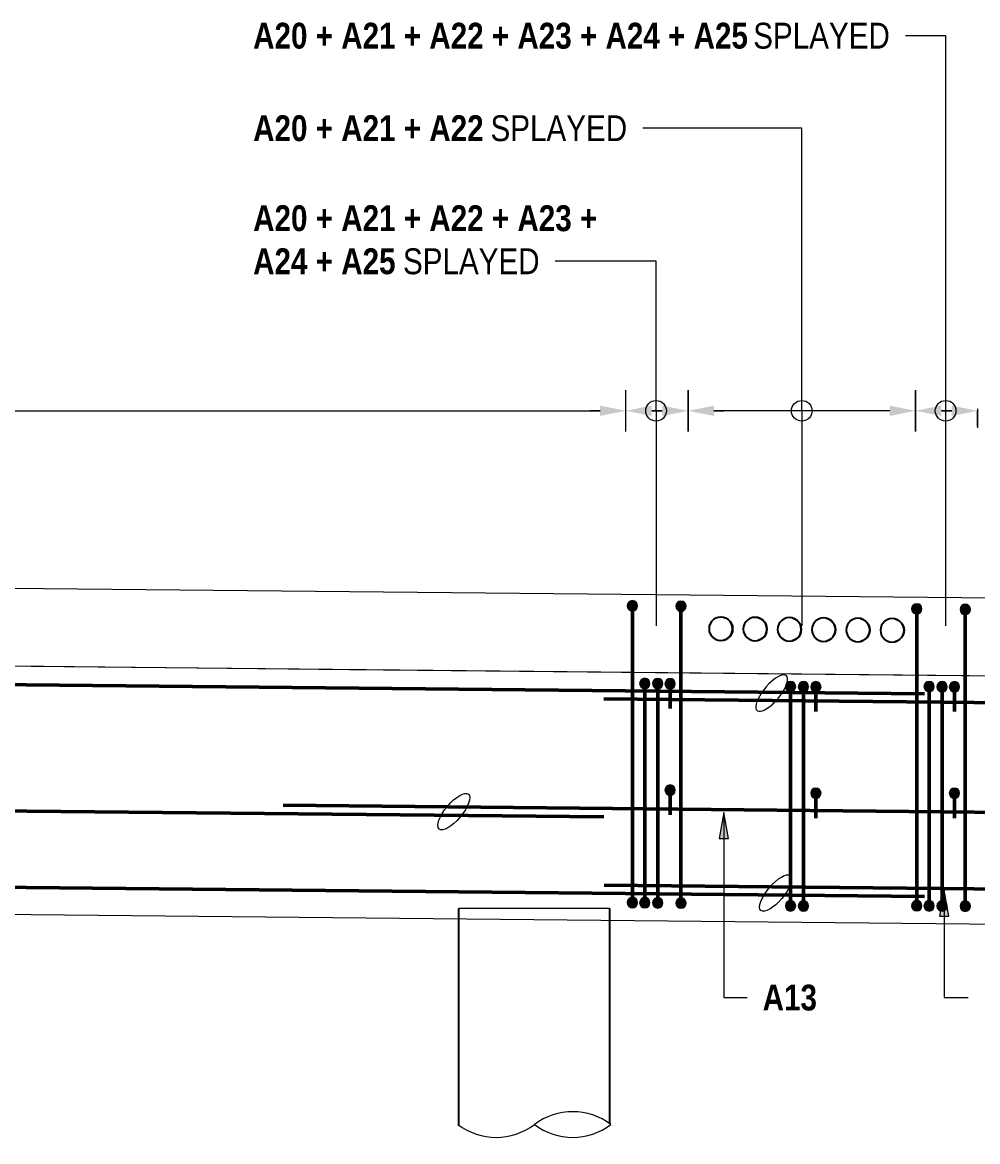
# Model space of a CAD drawing. Header units: metres. Extents: x 1652 to 1749, y -583 to 22.
# Drawn here: x 1726.55 to 1731.16, y 16.6 to 22.01 of the extents above; entities that cross this region are included whole.
import ezdxf

# ---------------------------------------------------------------- set-up
doc = ezdxf.new("R2010")
doc.units = ezdxf.units.M
doc.linetypes.add('JacobsDash', pattern=[0.0045, 0.003, -0.0015])
for name, color, linetype, lineweight in [('BRIDGE-ABUTMENT-CONC', 7, 'Continuous', 50), ('D-BDGE', 7, 'Continuous', 13), ('D-BDGE-18-HID', 7, 'JacobsDash', 9), ('D-BDGE-18-SOLID', 7, 'Continuous', 9), ('D-BDGE-FLOOR', 7, 'Continuous', 50), ('D-BDGE-FNDN-LINES-18-HID', 7, 'JacobsDash', 18), ('D-BDGE-FNDN-PILE-CONC', 7, 'Continuous', 50), ('D-BDGE-LINE', 7, 'Continuous', 9), ('D-ENHA-GEN-LINE', 7, 'Continuous', 9), ('D-ENHA-TEXT', 7, 'Continuous', 9)]:
    doc.layers.add(name, color=color, linetype=linetype, lineweight=lineweight)
doc.layers.add('D-BDGE-Conduits', color=1, linetype='Continuous', lineweight=9, true_color=0xff0000)
doc.styles.add('Arial Narrow', font='ARIALN.TTF', dxfattribs={"height": 0.125})
doc.styles.add('Arial Narrow_B', font='ARIALNB.TTF', dxfattribs={"height": 0.125})

# ---------------------------------------------------------------- blocks, each defined once
blk = doc.blocks.new('01_SFO_FRP_Pile_CastInPlace_CS - CAST-IN-PLACE PILE - 0750-7668704-DRG-1075 - ABUTMENT A ELEVATION REINFORCEMENT')
at = {"layer": 'D-BDGE-FNDN-LINES-18-HID'}
for p, q in [((1685.7751, 17.6728), (1685.7751, 17.7228)), ((1685.7751, 17.7228), (1685.7757, 17.7228)), ((1686.5047, 17.7228), (1686.5053, 17.7228)), ((1686.5053, 17.7228), (1686.5053, 17.6656))]:
    blk.add_line(p, q, dxfattribs=at)
at = {"layer": 'D-BDGE-FNDN-PILE-CONC', "lineweight": 18}
for p, q in [((1686.5046, 17.7228), (1685.7757, 17.7228)), ((1685.7757, 17.7228), (1685.7757, 16.6755)), ((1686.5046, 16.6823), (1686.5046, 17.7228)), ((1685.7751, 16.6759), (1685.7751, 17.6728)), ((1686.5053, 17.6655), (1686.5053, 16.6819))]:
    blk.add_line(p, q, dxfattribs=at)
blk = doc.blocks.new('CS_DET_Pile-Column_BreakLine - CS_Tubular BreakLine-5900672-DRG-1075 - ABUTMENT A ELEVATION REINFORCEMENT')
at = {"layer": 'D-BDGE-LINE', "lineweight": 18}
for centre, start, end in [((1654.6974, 16.4329), 52.9573, 127.0427), ((1654.3274, 16.9232), 232.9573, 307.0427), ((1654.6974, 16.9232), 232.9573, 307.0427)]:
    blk.add_arc(centre, 0.3071, start, end, dxfattribs=at)
blk = doc.blocks.new('T2DExtentArrowReinf_v1 - Extent-6945294-DRG-1075 - ABUTMENT A ELEVATION REINFORCEMENT')
at = {"layer": 'D-BDGE-LINE'}
for p, q in [((1658.0475, 20.1294), (1686.459, 20.1294)), ((1686.584, 20.053), (1686.584, 20.1294))]:
    blk.add_line(p, q, dxfattribs=at)
blk = doc.blocks.new('T2DExtentArrowReinf_v1 - Extent-6945212-DRG-1075 - ABUTMENT A ELEVATION REINFORCEMENT')
at = {"layer": 'D-BDGE-LINE'}
for p, q in [((1687.984, 20.1394), (1687.984, 20.0476)), ((1686.884, 20.053), (1686.884, 20.1294)), ((1687.859, 20.1294), (1687.009, 20.1294)), ((1687.434, 20.1294), (1687.434, 19.0899))]:
    blk.add_line(p, q, dxfattribs=at)
blk = doc.blocks.new('T2DExtentArrowReinf_v1 - Extent-6945389-DRG-1075 - ABUTMENT A ELEVATION REINFORCEMENT')
at = {"layer": 'D-BDGE-LINE'}
for p, q in [((1686.884, 20.1394), (1686.884, 20.0476)), ((1686.584, 20.053), (1686.584, 20.1294)), ((1686.759, 20.1294), (1686.709, 20.1294)), ((1686.7295, 20.1294), (1686.7295, 19.0899))]:
    blk.add_line(p, q, dxfattribs=at)
blk = doc.blocks.new('CS_DET_Rebar Combined - Multiple Bar-6460967-DRG-1075 - ABUTMENT A ELEVATION REINFORCEMENT')
at = {"layer": 'D-BDGE-LINE'}
for points in [[(1688.8295, 18.7709), (1688.8359, 18.7717), (1688.842, 18.7742), (1688.8471, 18.7782), (1688.8511, 18.7834), (1688.8536, 18.7894), (1688.8545, 18.7959), (1688.8536, 18.8023), (1688.8511, 18.8084), (1688.8471, 18.8135), (1688.842, 18.8175), (1688.8359, 18.82), (1688.8295, 18.8209), (1688.8214, 18.8193), (1688.817, 18.8175), (1688.8118, 18.8135), (1688.8078, 18.8084), (1688.8053, 18.8023), (1688.8045, 18.7959), (1688.8053, 18.7894), (1688.8078, 18.7834), (1688.8118, 18.7782), (1688.817, 18.7742), (1688.823, 18.7717)], [(1688.8295, 17.7105), (1688.8359, 17.7113), (1688.842, 17.7138), (1688.8471, 17.7178), (1688.8511, 17.723), (1688.8536, 17.729), (1688.8545, 17.7355), (1688.8536, 17.7419), (1688.8511, 17.748), (1688.8471, 17.7531), (1688.842, 17.7571), (1688.8359, 17.7596), (1688.8295, 17.7605), (1688.8214, 17.759), (1688.817, 17.7571), (1688.8118, 17.7531), (1688.8078, 17.748), (1688.8053, 17.7419), (1688.8045, 17.7355), (1688.8053, 17.729), (1688.8078, 17.723), (1688.8118, 17.7178), (1688.817, 17.7138), (1688.823, 17.7113)]]:
    blk.add_hatch(color=256, dxfattribs=at).paths.add_polyline_path(points)
at = {"layer": 'D-BDGE-LINE', "lineweight": 50}
blk.add_line((1688.8295, 17.7605), (1688.8295, 18.7709), dxfattribs=at)
at = {"layer": 'D-BDGE-LINE'}
for centre, start, end in [((1688.8295, 18.7959), 90, 270), ((1688.8295, 18.7959), 270, 90), ((1688.8295, 17.7355), 90, 270), ((1688.8295, 17.7355), 270, 90)]:
    blk.add_arc(centre, 0.025, start, end, dxfattribs=at)
blk = doc.blocks.new('CS_DET_Rebar Combined - Multiple Bar-6461000-DRG-1075 - ABUTMENT A ELEVATION REINFORCEMENT')
at = {"layer": 'D-BDGE-LINE'}
for points in [[(1688.892, 18.7702), (1688.8984, 18.7711), (1688.9045, 18.7736), (1688.9096, 18.7776), (1688.9136, 18.7827), (1688.9161, 18.7888), (1688.917, 18.7952), (1688.9161, 18.8017), (1688.9136, 18.8077), (1688.9096, 18.8129), (1688.9045, 18.8169), (1688.8984, 18.8194), (1688.892, 18.8202), (1688.8855, 18.8194), (1688.8795, 18.8169), (1688.8743, 18.8129), (1688.8703, 18.8077), (1688.8678, 18.8017), (1688.867, 18.7952), (1688.8678, 18.7888), (1688.8703, 18.7827), (1688.8743, 18.7776), (1688.8795, 18.7736), (1688.8855, 18.7711)], [(1688.892, 17.7098), (1688.8984, 17.7107), (1688.9045, 17.7132), (1688.9096, 17.7172), (1688.9136, 17.7223), (1688.9161, 17.7284), (1688.917, 17.7348), (1688.9161, 17.7413), (1688.9136, 17.7473), (1688.9096, 17.7525), (1688.9045, 17.7565), (1688.8984, 17.759), (1688.892, 17.7598), (1688.8855, 17.759), (1688.8795, 17.7565), (1688.8743, 17.7525), (1688.8703, 17.7473), (1688.8678, 17.7413), (1688.867, 17.7348), (1688.8678, 17.7284), (1688.8703, 17.7223), (1688.8743, 17.7172), (1688.8795, 17.7132), (1688.8855, 17.7107)]]:
    blk.add_hatch(color=256, dxfattribs=at).paths.add_polyline_path(points)
at = {"layer": 'D-BDGE-LINE', "lineweight": 50}
blk.add_line((1688.892, 17.7598), (1688.892, 18.7702), dxfattribs=at)
at = {"layer": 'D-BDGE-LINE'}
for centre, start, end in [((1688.892, 18.7952), 90, 270), ((1688.892, 18.7952), 270, 90), ((1688.892, 17.7348), 90, 270), ((1688.892, 17.7348), 270, 90)]:
    blk.add_arc(centre, 0.025, start, end, dxfattribs=at)
blk = doc.blocks.new('CS_DET_Rebar Combined - Multiple Bar-6094156-DRG-1075 - ABUTMENT A ELEVATION REINFORCEMENT')
at = {"layer": 'D-BDGE-LINE'}
blk.add_hatch(color=256, dxfattribs=at).paths.add_polyline_path([(1654.4029, 18.8761), (1654.4094, 18.877), (1654.4154, 18.8795), (1654.4206, 18.8835), (1654.4246, 18.8886), (1654.4271, 18.8947), (1654.4279, 18.9011), (1654.4271, 18.9076), (1654.4246, 18.9136), (1654.4206, 18.9188), (1654.4154, 18.9228), (1654.4094, 18.9253), (1654.4029, 18.9261), (1654.3964, 18.9253), (1654.3904, 18.9228), (1654.3852, 18.9188), (1654.3813, 18.9136), (1654.3788, 18.9076), (1654.3779, 18.9011), (1654.3788, 18.8947), (1654.3813, 18.8886), (1654.3852, 18.8835), (1654.3904, 18.8795), (1654.3964, 18.877)])
at = {"layer": 'D-BDGE-LINE', "lineweight": 50}
blk.add_line((1654.4029, 18.7811), (1654.4029, 18.8761), dxfattribs=at)
at = {"layer": 'D-BDGE-LINE'}
for start, end in [(90, 270), (270, 90)]:
    blk.add_arc((1654.4029, 18.9011), 0.025, start, end, dxfattribs=at)
blk = doc.blocks.new('CS_DET_Rebar Combined - Multiple Bar-6460928-DRG-1075 - ABUTMENT A ELEVATION REINFORCEMENT')
at = {"layer": 'D-BDGE-LINE'}
for points in [[(1688.7695, 19.1465), (1688.7759, 19.1473), (1688.782, 19.1498), (1688.7871, 19.1538), (1688.7911, 19.159), (1688.7936, 19.165), (1688.7945, 19.1715), (1688.7936, 19.1779), (1688.7911, 19.184), (1688.7871, 19.1891), (1688.782, 19.1931), (1688.7759, 19.1956), (1688.7695, 19.1965), (1688.763, 19.1956), (1688.757, 19.1931), (1688.7518, 19.1891), (1688.7478, 19.184), (1688.7453, 19.1779), (1688.7445, 19.1715), (1688.7453, 19.165), (1688.7478, 19.159), (1688.7518, 19.1538), (1688.757, 19.1498), (1688.763, 19.1473)], [(1688.7695, 17.7111), (1688.7759, 17.7119), (1688.782, 17.7144), (1688.7871, 17.7184), (1688.7911, 17.7236), (1688.7936, 17.7296), (1688.7945, 17.7361), (1688.7936, 17.7425), (1688.7911, 17.7486), (1688.7871, 17.7537), (1688.782, 17.7577), (1688.7759, 17.7602), (1688.7695, 17.7611), (1688.763, 17.7602), (1688.757, 17.7577), (1688.7518, 17.7537), (1688.7478, 17.7486), (1688.7453, 17.7425), (1688.7445, 17.7361), (1688.7453, 17.7296), (1688.7478, 17.7236), (1688.7518, 17.7184), (1688.757, 17.7144), (1688.763, 17.7119)]]:
    blk.add_hatch(color=256, dxfattribs=at).paths.add_polyline_path(points)
at = {"layer": 'D-BDGE-LINE', "lineweight": 50}
blk.add_line((1688.7695, 17.7611), (1688.7695, 19.1465), dxfattribs=at)
at = {"layer": 'D-BDGE-LINE'}
for centre, start, end in [((1688.7695, 19.1715), 90, 270), ((1688.7695, 19.1715), 270, 90), ((1688.7695, 17.7361), 90, 270), ((1688.7695, 17.7361), 270, 90)]:
    blk.add_arc(centre, 0.025, start, end, dxfattribs=at)
blk = doc.blocks.new('CS_DET_Rebar Combined - Multiple Bar-6461042-DRG-1075 - ABUTMENT A ELEVATION REINFORCEMENT')
at = {"layer": 'D-BDGE-LINE'}
for points in [[(1689.0045, 19.1441), (1689.0109, 19.145), (1689.017, 19.1475), (1689.0221, 19.1515), (1689.0261, 19.1566), (1689.0286, 19.1627), (1689.0295, 19.1691), (1689.0286, 19.1756), (1689.0261, 19.1816), (1689.0221, 19.1868), (1689.017, 19.1908), (1689.0109, 19.1933), (1689.0045, 19.1941), (1688.998, 19.1933), (1688.992, 19.1908), (1688.9868, 19.1868), (1688.9828, 19.1816), (1688.9803, 19.1756), (1688.9795, 19.1691), (1688.9803, 19.1627), (1688.9828, 19.1566), (1688.9868, 19.1515), (1688.992, 19.1475), (1688.998, 19.145)], [(1689.0045, 17.7087), (1689.0109, 17.7096), (1689.017, 17.7121), (1689.0221, 17.7161), (1689.0261, 17.7212), (1689.0286, 17.7273), (1689.0295, 17.7337), (1689.0286, 17.7402), (1689.0261, 17.7462), (1689.0221, 17.7514), (1689.017, 17.7554), (1689.0109, 17.7579), (1689.0045, 17.7587), (1688.998, 17.7579), (1688.992, 17.7554), (1688.9868, 17.7514), (1688.9828, 17.7462), (1688.9803, 17.7402), (1688.9795, 17.7337), (1688.9803, 17.7273), (1688.9828, 17.7212), (1688.9868, 17.7161), (1688.992, 17.7121), (1688.998, 17.7096)]]:
    blk.add_hatch(color=256, dxfattribs=at).paths.add_polyline_path(points)
at = {"layer": 'D-BDGE-LINE', "lineweight": 50}
blk.add_line((1689.0045, 17.7587), (1689.0045, 19.1441), dxfattribs=at)
at = {"layer": 'D-BDGE-LINE'}
for centre, start, end in [((1689.0045, 19.1691), 90, 270), ((1689.0045, 19.1691), 270, 90), ((1689.0045, 17.7337), 90, 270), ((1689.0045, 17.7337), 270, 90)]:
    blk.add_arc(centre, 0.025, start, end, dxfattribs=at)
blk = doc.blocks.new('T2DExtentArrowReinf_v1 - Extent-7479841-DRG-1075 - ABUTMENT A ELEVATION REINFORCEMENT')
at = {"layer": 'D-BDGE-LINE'}
for p, q in [((1688.634, 20.1394), (1688.634, 20.0476)), ((1688.284, 20.053), (1688.284, 20.1294)), ((1688.509, 20.1294), (1688.409, 20.1294)), ((1688.464, 20.1294), (1688.464, 19.0899))]:
    blk.add_line(p, q, dxfattribs=at)

msp = doc.modelspace()

# ---------------------------------------------------------------- hatches: boundary and pattern name
at = {"layer": 'D-ENHA-GEN-LINE'}
for points in [[(1729.3383, 20.1044), (1729.4633, 20.1294), (1729.3383, 20.1544)], [(1729.5883, 20.1044), (1729.5883, 20.1544), (1729.4633, 20.1294)], [(1729.6383, 20.1044), (1729.7633, 20.1294), (1729.6383, 20.1544)], [(1729.8883, 20.1044), (1729.8883, 20.1544), (1729.7633, 20.1294)], [(1730.7383, 20.1044), (1730.8633, 20.1294), (1730.7383, 20.1544)], [(1730.9883, 20.1044), (1730.9883, 20.1544), (1730.8633, 20.1294)], [(1731.0383, 20.1044), (1731.1633, 20.1294), (1731.0383, 20.1544)]]:
    msp.add_hatch(color=256, dxfattribs=at).paths.add_polyline_path(points)
at = {"layer": 'D-ENHA-TEXT'}
for points in [[(1729.9364, 18.1866), (1729.9143, 18.0616), (1729.9584, 18.0616)], [(1731.0017, 17.8113), (1730.9797, 17.6863), (1731.0237, 17.6863)]]:
    msp.add_hatch(color=256, dxfattribs=at).paths.add_polyline_path(points)

# ---------------------------------------------------------------- linework, layer by layer
at = {"layer": 'BRIDGE-ABUTMENT-CONC', "lineweight": 9}
for p, q in [((1732.5638, 18.8341), (1719.2566, 18.966)), ((1719.2566, 17.7659), (1732.5639, 17.634))]:
    msp.add_line(p, q, dxfattribs=at)
at = {"layer": 'D-BDGE', "lineweight": 50}
for p, q in [((1719.3416, 18.8755), (1730.9066, 18.7608)), ((1729.3566, 18.7362), (1732.3517, 18.7065)), ((1719.2566, 18.2663), (1729.3566, 18.1662)), ((1727.8066, 18.2216), (1732.3517, 18.1765)), ((1730.9066, 17.7804), (1719.3416, 17.895)), ((1732.3935, 17.8057), (1729.3574, 17.8358))]:
    msp.add_line(p, q, dxfattribs=at)
at = {"layer": 'D-BDGE', "lineweight": 9}
for start_param, end_param in [(0, 5.36482), (5.616555, 6.283185)]:
    msp.add_ellipse((1730.1679, 18.7641), major_axis=(0.0707, 0.0843), ratio=0.363636, start_param=start_param, end_param=end_param, dxfattribs=at)
for centre in [(1728.631, 18.191), (1730.1865, 17.7972)]:
    msp.add_ellipse(centre, major_axis=(0.0707, 0.0843), ratio=0.363636, dxfattribs=at)
at = {"layer": 'D-BDGE-18-HID'}
for p, q in [((1729.9348, 19.02), (1729.9346, 19.02)), ((1730.1006, 19.0185), (1730.1003, 19.0185)), ((1730.2663, 19.017), (1730.2661, 19.017)), ((1730.4321, 19.0155), (1730.4318, 19.0155)), ((1730.5978, 19.014), (1730.5976, 19.014)), ((1730.7636, 19.0125), (1730.7633, 19.0124))]:
    msp.add_line(p, q, dxfattribs=at)
at = {"layer": 'D-BDGE-18-HID', "flags": 128}
for points in [[(1729.8652, 19.0754), (1729.8666, 19.088), (1729.8708, 19.1), (1729.8776, 19.1107), (1729.8866, 19.1197), (1729.8974, 19.1264), (1729.9095, 19.1306)], [(1730.0309, 19.0738), (1730.0323, 19.0865), (1730.0366, 19.0985), (1730.0433, 19.1092), (1730.0524, 19.1182), (1730.0632, 19.1249), (1730.0752, 19.1291)], [(1730.1967, 19.0723), (1730.1981, 19.085), (1730.2023, 19.0969), (1730.2091, 19.1077), (1730.2181, 19.1167), (1730.2289, 19.1234), (1730.241, 19.1276)], [(1730.3624, 19.0708), (1730.3638, 19.0835), (1730.368, 19.0954), (1730.3748, 19.1062), (1730.3839, 19.1152), (1730.3947, 19.1219), (1730.4067, 19.1261)], [(1730.5282, 19.0693), (1730.5296, 19.0819), (1730.5338, 19.0939), (1730.5406, 19.1047), (1730.5496, 19.1137), (1730.5604, 19.1204), (1730.5724, 19.1246)], [(1730.6939, 19.0678), (1730.6953, 19.0804), (1730.6995, 19.0924), (1730.7063, 19.1032), (1730.7154, 19.1122), (1730.7262, 19.1189), (1730.7382, 19.1231)], [(1729.9093, 19.0201), (1729.8974, 19.0242), (1729.8866, 19.031), (1729.8776, 19.04), (1729.8708, 19.0507), (1729.8666, 19.0627), (1729.8652, 19.0754)], [(1730.0751, 19.0186), (1730.0632, 19.0227), (1730.0524, 19.0295), (1730.0433, 19.0385), (1730.0366, 19.0492), (1730.0323, 19.0612), (1730.0309, 19.0738)], [(1730.2408, 19.0171), (1730.2289, 19.0212), (1730.2181, 19.028), (1730.2091, 19.037), (1730.2023, 19.0477), (1730.1981, 19.0597), (1730.1967, 19.0723)], [(1730.4066, 19.0155), (1730.3947, 19.0197), (1730.3839, 19.0265), (1730.3748, 19.0355), (1730.368, 19.0462), (1730.3638, 19.0582), (1730.3624, 19.0708)], [(1730.5723, 19.014), (1730.5604, 19.0182), (1730.5496, 19.025), (1730.5406, 19.034), (1730.5338, 19.0447), (1730.5296, 19.0567), (1730.5282, 19.0693)], [(1730.7381, 19.0125), (1730.7262, 19.0167), (1730.7154, 19.0235), (1730.7063, 19.0325), (1730.6995, 19.0432), (1730.6953, 19.0552), (1730.6939, 19.0678)]]:
    msp.add_lwpolyline(points, dxfattribs=at)
at = {"layer": 'D-BDGE-18-SOLID'}
msp.add_line((1732.5721, 18.834), (1719.2567, 18.966), dxfattribs=at)
msp.add_line((1732.5721, 18.834), (1719.2567, 18.966), dxfattribs=at)
at = {"layer": 'D-BDGE-Conduits', "color": 143, "linetype": 'JacobsDash', "lineweight": 25, "true_color": 0x78aac8}
for p, q in [((1729.9245, 19.132), (1729.9243, 19.132)), ((1730.0903, 19.1305), (1730.09, 19.1305)), ((1730.256, 19.129), (1730.2558, 19.129)), ((1730.4218, 19.1275), (1730.4215, 19.1275)), ((1730.5875, 19.126), (1730.5872, 19.126)), ((1730.7533, 19.1245), (1730.753, 19.1245)), ((1729.9195, 19.0187), (1729.9198, 19.0187)), ((1730.0852, 19.0172), (1730.0855, 19.0172)), ((1730.251, 19.0157), (1730.2513, 19.0156)), ((1730.4167, 19.0142), (1730.417, 19.0141)), ((1730.5825, 19.0126), (1730.5827, 19.0126)), ((1730.7482, 19.0111), (1730.7485, 19.0111))]:
    msp.add_line(p, q, dxfattribs=at)
at = {"layer": 'D-BDGE-Conduits', "color": 143, "linetype": 'JacobsDash', "lineweight": 25, "true_color": 0x78aac8, "flags": 128}
for points in [[(1729.9219, 19.1321), (1729.9092, 19.1306), (1729.8972, 19.1265), (1729.8864, 19.1197), (1729.8773, 19.1107), (1729.8705, 19.1), (1729.8663, 19.088), (1729.8649, 19.0754)], [(1729.9789, 19.0753), (1729.9774, 19.0879), (1729.9732, 19.0999), (1729.9664, 19.1107), (1729.9574, 19.1197), (1729.9466, 19.1264), (1729.9346, 19.1306), (1729.9219, 19.1321)], [(1729.9347, 19.1307), (1729.9348, 19.1306), (1729.9469, 19.1264), (1729.9577, 19.1197), (1729.9667, 19.1107), (1729.9735, 19.0999), (1729.9777, 19.0879), (1729.9791, 19.0753)], [(1730.0876, 19.1306), (1730.0749, 19.1291), (1730.0629, 19.1249), (1730.0521, 19.1182), (1730.0431, 19.1092), (1730.0363, 19.0985), (1730.0321, 19.0865), (1730.0306, 19.0739)], [(1730.1446, 19.0738), (1730.1432, 19.0864), (1730.139, 19.0984), (1730.1322, 19.1092), (1730.1232, 19.1182), (1730.1123, 19.1249), (1730.1003, 19.1291), (1730.0876, 19.1306)], [(1730.1004, 19.1291), (1730.1006, 19.1291), (1730.1126, 19.1249), (1730.1234, 19.1182), (1730.1324, 19.1092), (1730.1392, 19.0984), (1730.1434, 19.0864), (1730.1449, 19.0738)], [(1730.2534, 19.1291), (1730.2407, 19.1276), (1730.2287, 19.1234), (1730.2178, 19.1167), (1730.2088, 19.1077), (1730.202, 19.097), (1730.1978, 19.085), (1730.1964, 19.0724)], [(1730.3103, 19.0723), (1730.3089, 19.0849), (1730.3047, 19.0969), (1730.2979, 19.1077), (1730.2889, 19.1167), (1730.2781, 19.1234), (1730.2661, 19.1276), (1730.2534, 19.1291)], [(1730.2662, 19.1276), (1730.2663, 19.1276), (1730.2784, 19.1234), (1730.2892, 19.1167), (1730.2982, 19.1077), (1730.305, 19.0969), (1730.3092, 19.0849), (1730.3106, 19.0723)], [(1730.4191, 19.1275), (1730.4064, 19.1261), (1730.3944, 19.1219), (1730.3836, 19.1152), (1730.3746, 19.1062), (1730.3678, 19.0955), (1730.3636, 19.0835), (1730.3621, 19.0708)], [(1730.4761, 19.0708), (1730.4747, 19.0834), (1730.4705, 19.0954), (1730.4637, 19.1062), (1730.4546, 19.1152), (1730.4438, 19.1219), (1730.4318, 19.1261), (1730.4191, 19.1275)], [(1730.4319, 19.1261), (1730.4321, 19.1261), (1730.4441, 19.1219), (1730.4549, 19.1151), (1730.4639, 19.1062), (1730.4707, 19.0954), (1730.4749, 19.0834), (1730.4764, 19.0708)], [(1730.5849, 19.126), (1730.5722, 19.1246), (1730.5601, 19.1204), (1730.5493, 19.1137), (1730.5403, 19.1047), (1730.5335, 19.0939), (1730.5293, 19.082), (1730.5279, 19.0693)], [(1730.6418, 19.0693), (1730.6404, 19.0819), (1730.6362, 19.0939), (1730.6294, 19.1047), (1730.6204, 19.1137), (1730.6096, 19.1204), (1730.5975, 19.1246), (1730.5849, 19.126)], [(1730.5977, 19.1246), (1730.5978, 19.1246), (1730.6098, 19.1204), (1730.6207, 19.1136), (1730.6297, 19.1047), (1730.6365, 19.0939), (1730.6407, 19.0819), (1730.6421, 19.0693)], [(1730.7506, 19.1245), (1730.7379, 19.1231), (1730.7259, 19.1189), (1730.7151, 19.1122), (1730.7061, 19.1032), (1730.6993, 19.0924), (1730.6951, 19.0805), (1730.6936, 19.0678)], [(1730.8076, 19.0678), (1730.8062, 19.0804), (1730.8019, 19.0924), (1730.7952, 19.1032), (1730.7861, 19.1121), (1730.7753, 19.1189), (1730.7633, 19.1231), (1730.7506, 19.1245)], [(1730.7634, 19.1231), (1730.7636, 19.1231), (1730.7756, 19.1189), (1730.7864, 19.1121), (1730.7954, 19.1031), (1730.8022, 19.0924), (1730.8064, 19.0804), (1730.8079, 19.0678)], [(1729.8649, 19.0754), (1729.8663, 19.0627), (1729.8705, 19.0508), (1729.8773, 19.04), (1729.8864, 19.031), (1729.8972, 19.0242), (1729.9092, 19.02), (1729.9219, 19.0186)], [(1729.9219, 19.0186), (1729.9346, 19.02), (1729.9466, 19.0242), (1729.9574, 19.031), (1729.9664, 19.04), (1729.9732, 19.0507), (1729.9774, 19.0627), (1729.9789, 19.0753)], [(1729.9791, 19.0753), (1729.9777, 19.0627), (1729.9735, 19.0507), (1729.9667, 19.0399), (1729.9577, 19.031), (1729.9469, 19.0242), (1729.9348, 19.02)], [(1730.0306, 19.0739), (1730.0321, 19.0612), (1730.0363, 19.0492), (1730.0431, 19.0385), (1730.0521, 19.0295), (1730.0629, 19.0227), (1730.0749, 19.0185), (1730.0876, 19.0171)], [(1730.0876, 19.0171), (1730.1003, 19.0185), (1730.1123, 19.0227), (1730.1232, 19.0295), (1730.1322, 19.0385), (1730.139, 19.0492), (1730.1432, 19.0612), (1730.1446, 19.0738)], [(1730.1449, 19.0738), (1730.1434, 19.0612), (1730.1392, 19.0492), (1730.1324, 19.0384), (1730.1234, 19.0295), (1730.1126, 19.0227), (1730.1006, 19.0185)], [(1730.1964, 19.0724), (1730.1978, 19.0597), (1730.202, 19.0477), (1730.2088, 19.037), (1730.2178, 19.028), (1730.2287, 19.0212), (1730.2407, 19.017), (1730.2534, 19.0156)], [(1730.2534, 19.0156), (1730.2661, 19.017), (1730.2781, 19.0212), (1730.2889, 19.028), (1730.2979, 19.0369), (1730.3047, 19.0477), (1730.3089, 19.0597), (1730.3103, 19.0723)], [(1730.3106, 19.0723), (1730.3092, 19.0597), (1730.305, 19.0477), (1730.2982, 19.0369), (1730.2892, 19.028), (1730.2784, 19.0212), (1730.2663, 19.017)], [(1730.3621, 19.0708), (1730.3636, 19.0582), (1730.3678, 19.0462), (1730.3746, 19.0355), (1730.3836, 19.0265), (1730.3944, 19.0197), (1730.4064, 19.0155), (1730.4191, 19.0141)], [(1730.4191, 19.0141), (1730.4318, 19.0155), (1730.4438, 19.0197), (1730.4546, 19.0265), (1730.4637, 19.0354), (1730.4705, 19.0462), (1730.4747, 19.0582), (1730.4761, 19.0708)], [(1730.4764, 19.0708), (1730.4749, 19.0582), (1730.4707, 19.0462), (1730.4639, 19.0354), (1730.4549, 19.0265), (1730.4441, 19.0197), (1730.4321, 19.0155)], [(1730.5279, 19.0693), (1730.5293, 19.0567), (1730.5335, 19.0447), (1730.5403, 19.034), (1730.5493, 19.025), (1730.5601, 19.0182), (1730.5722, 19.014), (1730.5849, 19.0126)], [(1730.5849, 19.0126), (1730.5975, 19.014), (1730.6096, 19.0182), (1730.6204, 19.025), (1730.6294, 19.0339), (1730.6362, 19.0447), (1730.6404, 19.0567), (1730.6418, 19.0693)], [(1730.6421, 19.0693), (1730.6407, 19.0567), (1730.6365, 19.0447), (1730.6297, 19.0339), (1730.6207, 19.0249), (1730.6098, 19.0182), (1730.5978, 19.014)], [(1730.6936, 19.0678), (1730.6951, 19.0552), (1730.6993, 19.0432), (1730.7061, 19.0325), (1730.7151, 19.0235), (1730.7259, 19.0167), (1730.7379, 19.0125), (1730.7506, 19.0111)], [(1730.7506, 19.0111), (1730.7633, 19.0125), (1730.7753, 19.0167), (1730.7861, 19.0235), (1730.7952, 19.0324), (1730.8019, 19.0432), (1730.8062, 19.0552), (1730.8076, 19.0678)], [(1730.8079, 19.0678), (1730.8064, 19.0552), (1730.8022, 19.0432), (1730.7954, 19.0324), (1730.7864, 19.0234), (1730.7756, 19.0167), (1730.7636, 19.0125)]]:
    msp.add_lwpolyline(points, dxfattribs=at)
at = {"layer": 'D-BDGE-FLOOR', "color": 252, "lineweight": 9, "true_color": 0x888888}
for p, q in [((1729.9246, 19.1328), (1729.9243, 19.1328)), ((1730.08, 19.1308), (1730.0665, 19.1273)), ((1730.0903, 19.1313), (1730.09, 19.1313)), ((1730.256, 19.1298), (1730.2558, 19.1298)), ((1730.4218, 19.1283), (1730.4215, 19.1283)), ((1730.5875, 19.1268), (1730.5873, 19.1268)), ((1730.7533, 19.1253), (1730.753, 19.1253)), ((1729.9195, 19.0179), (1729.9197, 19.0179)), ((1730.0852, 19.0164), (1730.0855, 19.0164)), ((1730.251, 19.0149), (1730.2512, 19.0149)), ((1730.4167, 19.0134), (1730.417, 19.0134)), ((1730.5825, 19.0119), (1730.5827, 19.0119)), ((1730.7482, 19.0104), (1730.7485, 19.0104))]:
    msp.add_line(p, q, dxfattribs=at)
at = {"layer": 'D-BDGE-FLOOR', "color": 252, "lineweight": 9, "true_color": 0x888888, "flags": 128}
for points in [[(1732.5638, 19.2095), (1731.085, 19.2244), (1729.6063, 19.2392), (1728.1275, 19.254), (1726.6488, 19.2688), (1725.17, 19.2836), (1723.6913, 19.2985), (1722.2125, 19.3133), (1720.7338, 19.3281), (1719.255, 19.3429)], [(1729.9092, 19.1314), (1729.8961, 19.1267), (1729.8845, 19.119), (1729.8751, 19.1088), (1729.8685, 19.0966)], [(1730.0665, 19.1273), (1730.0543, 19.1206), (1730.044, 19.1113), (1730.0363, 19.0997), (1730.0316, 19.0867), (1730.0301, 19.0729), (1730.032, 19.0592), (1730.0372, 19.0463), (1730.0453, 19.035), (1730.0558, 19.026), (1730.0683, 19.0197)], [(1730.2407, 19.1284), (1730.2276, 19.1237), (1730.216, 19.116), (1730.2066, 19.1058), (1730.2, 19.0936)], [(1730.4065, 19.1269), (1730.3934, 19.1222), (1730.3818, 19.1145), (1730.3724, 19.1043), (1730.3657, 19.0921)], [(1730.5722, 19.1254), (1730.5591, 19.1207), (1730.5475, 19.113), (1730.5381, 19.1027), (1730.5315, 19.0906)], [(1730.738, 19.1238), (1730.7249, 19.1191), (1730.7133, 19.1115), (1730.7039, 19.1012), (1730.6972, 19.0891)], [(1729.8685, 19.0966), (1729.8649, 19.0832), (1729.8647, 19.0693), (1729.8678, 19.0558), (1729.8741, 19.0435), (1729.8831, 19.0329), (1729.8945, 19.0249), (1729.9074, 19.0197)], [(1730.2, 19.0936), (1730.1964, 19.0802), (1730.1962, 19.0663), (1730.1993, 19.0528), (1730.2056, 19.0404), (1730.2146, 19.0299), (1730.226, 19.0219), (1730.2389, 19.0167)], [(1730.3657, 19.0921), (1730.3622, 19.0787), (1730.3619, 19.0648), (1730.3651, 19.0513), (1730.3713, 19.0389), (1730.3804, 19.0284), (1730.3917, 19.0203), (1730.4047, 19.0152)], [(1730.5315, 19.0906), (1730.5279, 19.0772), (1730.5277, 19.0633), (1730.5308, 19.0498), (1730.5371, 19.0374), (1730.5461, 19.0269), (1730.5575, 19.0188), (1730.5704, 19.0137)], [(1730.6972, 19.0891), (1730.6937, 19.0757), (1730.6934, 19.0618), (1730.6965, 19.0483), (1730.7028, 19.0359), (1730.7119, 19.0254), (1730.7232, 19.0173), (1730.7362, 19.0122)], [(1719.255, 18.9679), (1720.7338, 18.9531), (1722.2125, 18.9383), (1723.6913, 18.9235), (1725.17, 18.9086), (1726.6488, 18.8938), (1728.1275, 18.879), (1729.6063, 18.8642), (1731.085, 18.8494), (1732.5638, 18.8345)]]:
    msp.add_lwpolyline(points, dxfattribs=at)
at = {"layer": 'D-ENHA-GEN-LINE'}
for p, q in [((1729.4633, 20.0294), (1729.4633, 20.2294)), ((1729.4633, 20.0294), (1729.4633, 20.2294)), ((1729.7633, 20.0294), (1729.7633, 20.2294)), ((1729.7633, 20.2294), (1729.7633, 20.0294)), ((1730.8633, 20.2294), (1730.8633, 20.0294)), ((1730.8633, 20.0294), (1730.8633, 20.2294)), ((1729.3383, 20.1294), (1729.2883, 20.1294)), ((1729.6383, 20.1294), (1729.5883, 20.1294)), ((1729.5883, 20.1294), (1729.6383, 20.1294)), ((1729.8883, 20.1294), (1729.9383, 20.1294)), ((1730.7383, 20.1294), (1730.6883, 20.1294)), ((1731.0383, 20.1294), (1730.9883, 20.1294)), ((1730.9883, 20.1294), (1731.0383, 20.1294))]:
    msp.add_line(p, q, dxfattribs=at)
for centre in [(1729.6088, 20.1294), (1730.3133, 20.1294), (1731.0088, 20.1294)]:
    msp.add_circle(centre, 0.05, dxfattribs=at)
at = {"layer": 'D-ENHA-TEXT'}
for p, q in [((1730.819, 21.9433), (1730.815, 21.9433)), ((1731.009, 21.9433), (1730.819, 21.9433)), ((1731.009, 20.1284), (1731.009, 21.9433)), ((1729.642, 21.4959), (1729.545, 21.4959)), ((1730.3139, 21.4959), (1729.642, 21.4959)), ((1730.3139, 20.1324), (1730.3139, 21.4959)), ((1729.4047, 20.8525), (1729.1217, 20.8525)), ((1729.6091, 20.8525), (1729.4047, 20.8525)), ((1729.6091, 20.1311), (1729.6091, 20.8525)), ((1729.9364, 18.1866), (1729.9143, 18.0616)), ((1729.9584, 18.0616), (1729.9364, 18.1866)), ((1729.9364, 18.1866), (1729.9364, 17.2922)), ((1729.9143, 18.0616), (1729.9584, 18.0616)), ((1731.0017, 17.8113), (1730.9797, 17.6863)), ((1731.0237, 17.6863), (1731.0017, 17.8113)), ((1731.0017, 17.8113), (1731.0017, 17.2922)), ((1730.9797, 17.6863), (1731.0237, 17.6863)), ((1729.9364, 17.2922), (1730.049, 17.2922)), ((1731.0017, 17.2922), (1731.1169, 17.2922))]:
    msp.add_line(p, q, dxfattribs=at)

# ---------------------------------------------------------------- block references
at = {"layer": 'D-BDGE-FNDN-LINES-18-HID'}
msp.add_blockref('01_SFO_FRP_Pile_CastInPlace_CS - CAST-IN-PLACE PILE - 0750-7668704-DRG-1075 - ABUTMENT A ELEVATION REINFORCEMENT', (42.8793, 0), dxfattribs=at)
at = {"layer": 'D-BDGE-LINE'}
for name, p in [('T2DExtentArrowReinf_v1 - Extent-6945294-DRG-1075 - ABUTMENT A ELEVATION REINFORCEMENT', (42.8793, 0)), ('T2DExtentArrowReinf_v1 - Extent-6945389-DRG-1075 - ABUTMENT A ELEVATION REINFORCEMENT', (42.8793, 0)), ('T2DExtentArrowReinf_v1 - Extent-6945212-DRG-1075 - ABUTMENT A ELEVATION REINFORCEMENT', (42.8793, 0)), ('T2DExtentArrowReinf_v1 - Extent-6945389-DRG-1075 - ABUTMENT A ELEVATION REINFORCEMENT', (44.2793, 0)), ('T2DExtentArrowReinf_v1 - Extent-7479841-DRG-1075 - ABUTMENT A ELEVATION REINFORCEMENT', (42.8793, 0)), ('CS_DET_Rebar Combined - Multiple Bar-6460928-DRG-1075 - ABUTMENT A ELEVATION REINFORCEMENT', (40.7248, 0.015)), ('CS_DET_Rebar Combined - Multiple Bar-6461042-DRG-1075 - ABUTMENT A ELEVATION REINFORCEMENT', (40.7248, 0.015)), ('CS_DET_Rebar Combined - Multiple Bar-6460928-DRG-1075 - ABUTMENT A ELEVATION REINFORCEMENT', (42.0993, 0)), ('CS_DET_Rebar Combined - Multiple Bar-6461042-DRG-1075 - ABUTMENT A ELEVATION REINFORCEMENT', (42.0993, 0)), ('CS_DET_Rebar Combined - Multiple Bar-6460967-DRG-1075 - ABUTMENT A ELEVATION REINFORCEMENT', (40.7248, 0.015)), ('CS_DET_Rebar Combined - Multiple Bar-6461000-DRG-1075 - ABUTMENT A ELEVATION REINFORCEMENT', (40.7248, 0.015)), ('CS_DET_Rebar Combined - Multiple Bar-6094156-DRG-1075 - ABUTMENT A ELEVATION REINFORCEMENT', (75.2739, -0.0915)), ('CS_DET_Rebar Combined - Multiple Bar-6460967-DRG-1075 - ABUTMENT A ELEVATION REINFORCEMENT', (41.4293, 0)), ('CS_DET_Rebar Combined - Multiple Bar-6461000-DRG-1075 - ABUTMENT A ELEVATION REINFORCEMENT', (41.4293, 0)), ('CS_DET_Rebar Combined - Multiple Bar-6094156-DRG-1075 - ABUTMENT A ELEVATION REINFORCEMENT', (75.9784, -0.1065)), ('CS_DET_Rebar Combined - Multiple Bar-6460967-DRG-1075 - ABUTMENT A ELEVATION REINFORCEMENT', (42.0993, 0)), ('CS_DET_Rebar Combined - Multiple Bar-6461000-DRG-1075 - ABUTMENT A ELEVATION REINFORCEMENT', (42.0993, 0)), ('CS_DET_Rebar Combined - Multiple Bar-6094156-DRG-1075 - ABUTMENT A ELEVATION REINFORCEMENT', (76.6484, -0.1065)), ('CS_DET_Rebar Combined - Multiple Bar-6094156-DRG-1075 - ABUTMENT A ELEVATION REINFORCEMENT', (75.2739, -0.606)), ('CS_DET_Rebar Combined - Multiple Bar-6094156-DRG-1075 - ABUTMENT A ELEVATION REINFORCEMENT', (75.9784, -0.621)), ('CS_DET_Rebar Combined - Multiple Bar-6094156-DRG-1075 - ABUTMENT A ELEVATION REINFORCEMENT', (76.6484, -0.621)), ('CS_DET_Pile-Column_BreakLine - CS_Tubular BreakLine-5900672-DRG-1075 - ABUTMENT A ELEVATION REINFORCEMENT', (74.5085, 0))]:
    msp.add_blockref(name, p, dxfattribs=at)

# ---------------------------------------------------------------- texts
at = {"layer": 'D-ENHA-TEXT', "char_height": 0.125, "attachment_point": 1, "style": 'Arial Narrow_B', "bg_fill": 3, "box_fill_scale": 1, "bg_fill_color": 256, "bg_fill_transparency": 0}
for s, insert in [('A20 + A21 + A22 + A23 + A24 + A25 ', (1727.6609, 22.0058)), ('A20 + A21 + A22 ', (1727.6609, 21.5584)), ('A20 + A21 + A22 + A23 + ', (1727.6609, 21.1233)), ('A24 + A25 ', (1727.6609, 20.915)), ('A13', (1730.124, 17.3547))]:
    msp.add_mtext(s, dxfattribs=dict(at, insert=insert))

# ---------------------------------------------------------------- next in the draw order: texts
at = {"layer": 'D-ENHA-TEXT', "char_height": 0.125, "attachment_point": 1, "style": 'Arial Narrow', "bg_fill": 3, "box_fill_scale": 1, "bg_fill_color": 256, "bg_fill_transparency": 0}
for insert in [(1730.0785, 22.0058), (1728.8085, 21.5584), (1728.3852, 20.915)]:
    msp.add_mtext('SPLAYED', dxfattribs=dict(at, insert=insert))

doc.saveas('drawing.dxf')
